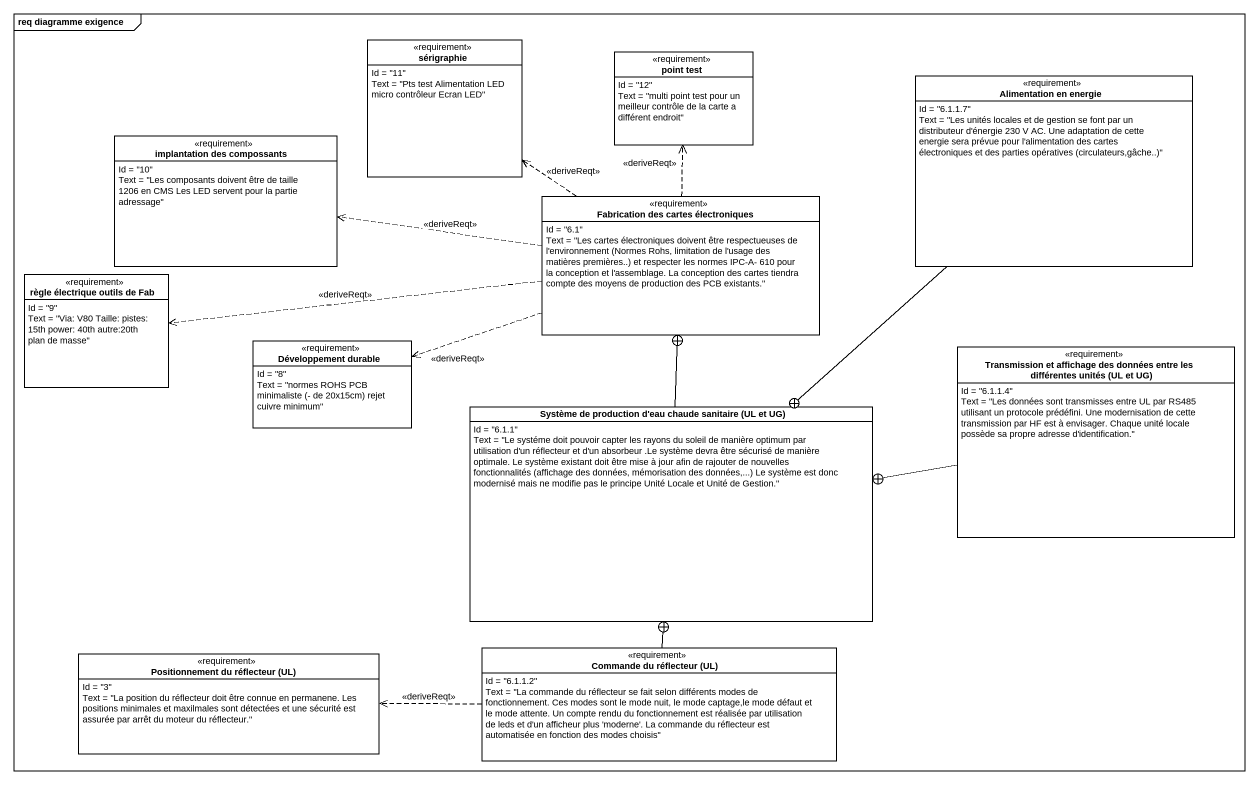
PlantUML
@startuml
mainframe req diagramme exigence
hide circle
hide empty members
class sérigraphie <<requirement>> {
  Id = "11"
  Text = "Pts test Alimentation LED micro contrôleur Ecran LED"
}
class "point test" as point_test <<requirement>> {
  Id = "12"
  Text = "multi point test pour un meilleur contrôle de la carte a différent endroit"
}
class "Alimentation en energie" as Alimentation_en_energie <<requirement>> {
  Id = "6.1.1.7"
  {field} Text = "Les unités locales et de gestion se font par un distributeur d'énergie 230 V AC. Une adaptation de cette energie sera prévue pour l'alimentation des cartes électroniques et des parties opératives (circulateurs,gâche..)"
}
class "implantation des compossants" as implantation_des_compossants <<requirement>> {
  Id = "10"
  Text = "Les composants doivent être de taille 1206 en CMS Les LED servent pour la partie adressage"
}
class "Fabrication des cartes électroniques" as Fabrication_des_cartes <<requirement>> {
  Id = "6.1"
  {field} Text = "Les cartes électroniques doivent être respectueuses de l'environnement (Normes Rohs, limitation de l'usage des matières premières..) et respecter les normes IPC-A- 610 pour la conception et l'assemblage. La conception des cartes tiendra compte des moyens de production des PCB existants."
}
class "règle électrique outils de Fab" as règle_électrique_outils_de <<requirement>> {
  Id = "9"
  Text = "Via: V80 Taille: pistes: 15th power: 40th autre:20th plan de masse"
}
class "Développement durable" as Développement_durable <<requirement>> {
  Id = "8"
  {field} Text = "normes ROHS PCB minimaliste (- de 20x15cm) rejet cuivre minimum"
}
class "Transmission et affichage des données entre les différentes unités (UL et UG)" as Transmission_et_affichage <<requirement>> {
  Id = "6.1.1.4"
  Text = "Les données sont transmisses entre UL par RS485 utilisant un protocole prédéfini. Une modernisation de cette transmission par HF est à envisager. Chaque unité locale possède sa propre adresse d'identification."
}
class "Système de production d'eau chaude sanitaire (UL et UG)" as Système_de_production_d_eau {
  Id = "6.1.1"
  {field} Text = "Le systéme doit pouvoir capter les rayons du soleil de manière optimum par utilisation d'un réflecteur et d'un absorbeur .Le système devra être sécurisé de manière optimale. Le système existant doit être mise à jour afin de rajouter de nouvelles fonctionnalités (affichage des données, mémorisation des données,...) Le système est donc modernisé mais ne modifie pas le principe Unité Locale et Unité de Gestion."
}
class "Positionnement du réflecteur (UL)" as Positionnement_du <<requirement>> {
  Id = "3"
  Text = "La position du réflecteur doit être connue en permanene. Les positions minimales et maxilmales sont détectées et une sécurité est assurée par arrêt du moteur du réflecteur."
}
class "Commande du réflecteur (UL)" as Commande_du_réflecteur_UL <<requirement>> {
  Id = "6.1.1.2"
  Text = "La commande du réflecteur se fait selon différents modes de fonctionnement. Ces modes sont le mode nuit, le mode captage,le mode défaut et le mode attente. Un compte rendu du fonctionnement est réalisée par utilisation de leds et d'un afficheur plus 'moderne'. La commande du réflecteur est automatisée en fonction des modes choisis"
}
Alimentation_en_energie --+ Système_de_production_d_eau
Fabrication_des_cartes .up.> sérigraphie : <<deriveReqt>>
Fabrication_des_cartes .up.> point_test : <<deriveReqt>>
Fabrication_des_cartes .left.> implantation_des_compossants : <<deriveReqt>>
Fabrication_des_cartes .left.> règle_électrique_outils_de : <<deriveReqt>>
Fabrication_des_cartes .left.> Développement_durable : <<deriveReqt>>
Transmission_et_affichage -left-+ Système_de_production_d_eau
Système_de_production_d_eau -up-+ Fabrication_des_cartes
Commande_du_réflecteur_UL -up-+ Système_de_production_d_eau
Commande_du_réflecteur_UL .left.> Positionnement_du : <<deriveReqt>>
@enduml
